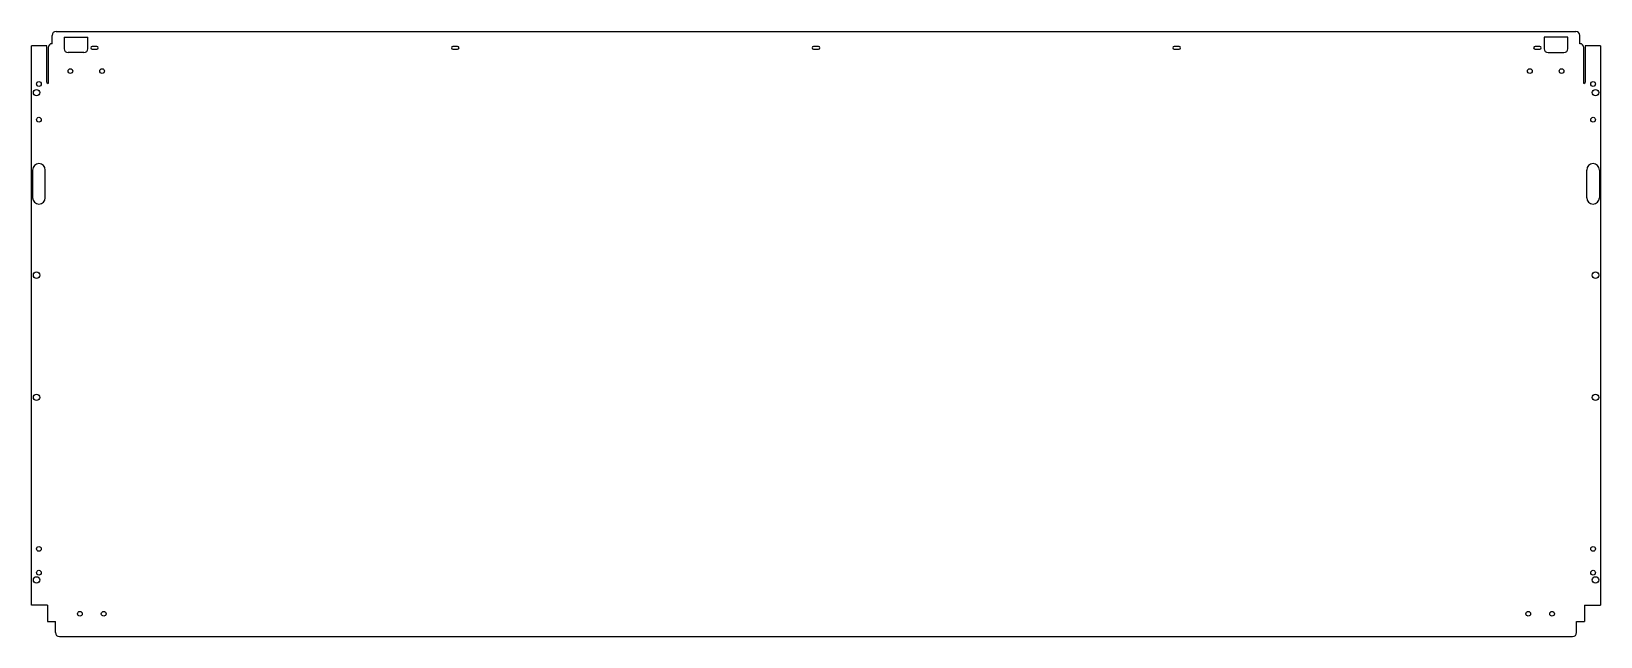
# Model space of a CAD drawing. Header units: millimetres. Extents: x 0 to 1979, y 0 to 763.
import ezdxf

# ---------------------------------------------------------------- set-up
doc = ezdxf.new("R2010")
doc.units = ezdxf.units.MM

msp = doc.modelspace()

# ---------------------------------------------------------------- linework, layer by layer
at = {"color": 7, "linetype": 'Continuous', "lineweight": 25}
for p, q in [((26.2, 747.1), (26.2, 757.5)), ((31.2, 762.5), (1948.2, 762.5)), ((41.2, 755.5), (71.2, 755.5)), ((41.2, 755.5), (41.2, 740.8)), ((71.2, 740.8), (71.2, 755.5)), ((1938.2, 755.5), (1908.2, 755.5)), ((1908.2, 755.5), (1908.2, 740.8)), ((1938.2, 740.8), (1938.2, 755.5)), ((1953.2, 747.1), (1953.2, 757.5)), ((0, 39.5), (0, 744.5)), ((19.5, 744.5), (0, 744.5)), ((19.5, 698), (19.5, 744.5)), ((21.2, 742.1), (21.2, 697)), ((66.2, 735.8), (46.2, 735.8)), ((82.7, 743.6), (76.7, 743.6)), ((76.7, 740.1), (82.7, 740.1)), ((537.7, 743.6), (531.7, 743.6)), ((531.7, 740.1), (537.7, 740.1)), ((992.7, 743.6), (986.7, 743.6)), ((986.7, 740.1), (992.7, 740.1)), ((1447.7, 743.6), (1441.7, 743.6)), ((1441.7, 740.1), (1447.7, 740.1)), ((1902.7, 743.6), (1896.7, 743.6)), ((1896.7, 740.1), (1902.7, 740.1)), ((1913.2, 735.8), (1933.2, 735.8)), ((1958.2, 697), (1958.2, 742.1)), ((1960, 744.5), (1960, 698)), ((1979.5, 744.5), (1960, 744.5)), ((1979.5, 744.5), (1979.5, 39.5)), ((19.5, 698), (21.2, 697)), ((1958.2, 697), (1960, 698)), ((1.5, 587.9), (1.5, 552.9)), ((17.5, 552.9), (17.5, 587.9)), ((1962, 552.9), (1962, 587.9)), ((1978, 587.9), (1978, 552.9)), ((20.3, 39.5), (0, 39.5)), ((20.3, 39.5), (20.3, 19.2)), ((1959.2, 39.5), (1979.5, 39.5)), ((1959.2, 39.5), (1959.2, 19.2)), ((20.3, 19.2), (30.3, 19.2)), ((30.3, 5), (30.3, 19.2)), ((35.3, 0), (1944.2, 0)), ((1949.2, 19.2), (1959.2, 19.2)), ((1949.2, 5), (1949.2, 19.2))]:
    msp.add_line(p, q, dxfattribs=at)
for centre, radius in [((49.2, 712.6), 3), ((89.2, 712.6), 3), ((1890.2, 712.6), 3), ((1930.2, 712.6), 3), ((9.5, 696.3), 3), ((1970, 696.3), 3), ((6.5, 685.4), 4), ((1973, 685.4), 4), ((9.5, 651.3), 3), ((1970, 651.3), 3), ((6.5, 455.4), 4), ((1973, 455.4), 4), ((6.5, 301.4), 4), ((1973, 301.4), 4), ((9.5, 110.5), 3), ((1970, 110.5), 3), ((9.5, 80.5), 3), ((1970, 80.5), 3), ((6.5, 71.4), 4), ((1973, 71.4), 4), ((61.2, 28.7), 3), ((91.2, 28.7), 3), ((1888.2, 28.7), 3), ((1918.2, 28.7), 3)]:
    msp.add_circle(centre, radius, dxfattribs=at)
for centre, radius, start, end in [((31.2, 757.5), 5, 90, 180), ((1948.2, 757.5), 5, 0, 90), ((26.2, 742.1), 5, 90, 180), ((46.2, 740.8), 5, 180, 270), ((66.2, 740.8), 5, 270, 0), ((76.7, 741.9), 1.75, 90, 270), ((82.7, 741.9), 1.75, 270, 90), ((531.7, 741.9), 1.75, 90, 270), ((537.7, 741.9), 1.75, 270, 90), ((986.7, 741.9), 1.75, 90, 270), ((992.7, 741.9), 1.75, 270, 90), ((1441.7, 741.9), 1.75, 90, 270), ((1447.7, 741.9), 1.75, 270, 90), ((1896.7, 741.9), 1.75, 90, 270), ((1902.7, 741.9), 1.75, 270, 90), ((1913.2, 740.8), 5, 180, 270), ((1933.2, 740.8), 5, 270, 0), ((1953.2, 742.1), 5, 0, 90), ((9.5, 587.9), 8, 0, 180), ((1970, 587.9), 8, 0, 180), ((9.5, 552.9), 8, 180, 0), ((1970, 552.9), 8, 180, 0), ((35.3, 5), 5, 180, 270), ((1944.2, 5), 5, 270, 0)]:
    msp.add_arc(centre, radius, start, end, dxfattribs=at)

doc.saveas('drawing.dxf')
